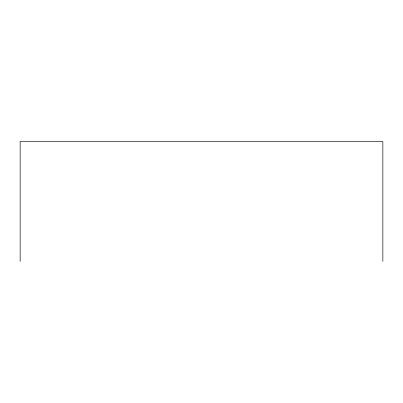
<?xml version="1.0" encoding="UTF-8"?>
<svg xmlns="http://www.w3.org/2000/svg" width="403" height="403" viewBox="0 0 403 403"><rect width="100%" height="100%" fill="white"/><g stroke="black" fill="none" stroke-linecap="round" stroke-linejoin="round"><path stroke-width="0.6" d="M382.85 261.476L382.85 141.524L20.15 141.524L20.15 261.476"/></g></svg>
